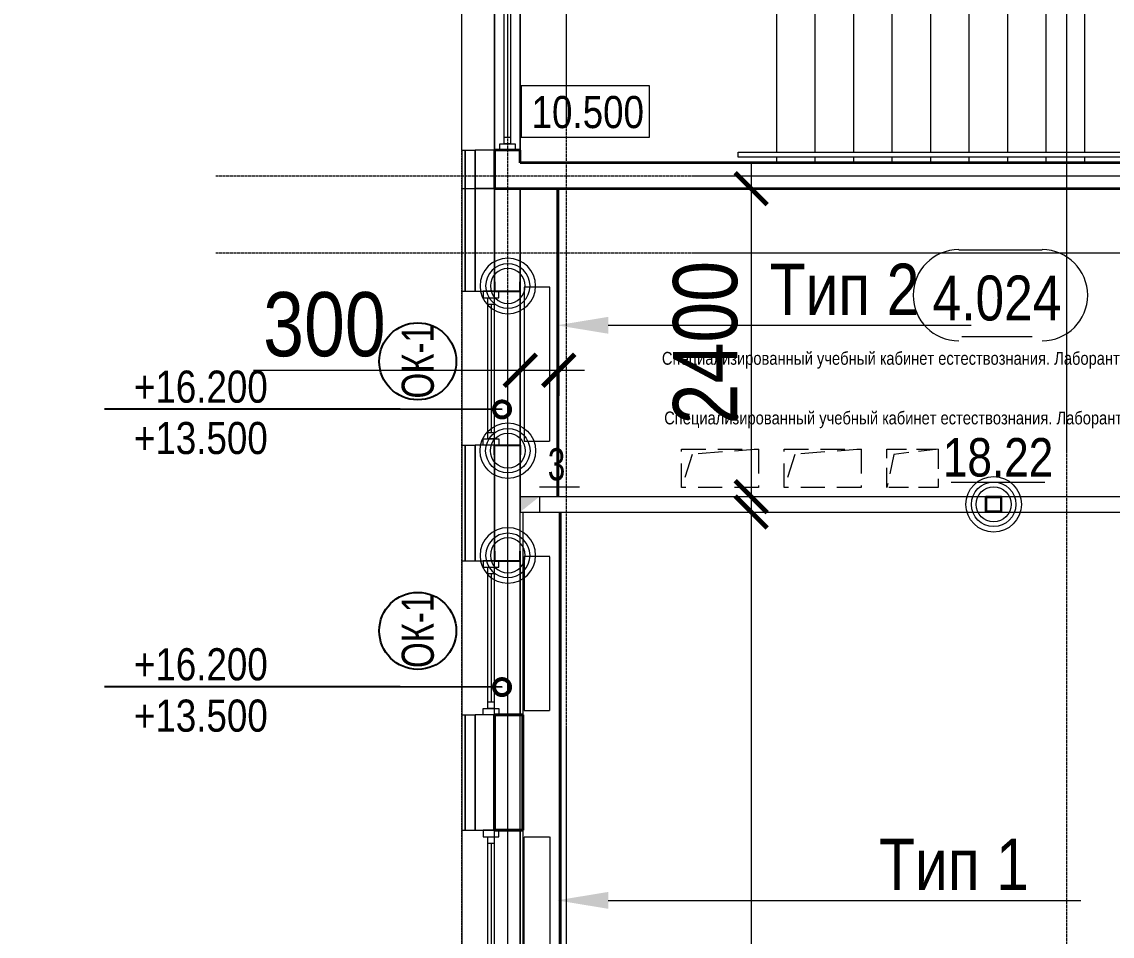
# Model space of a CAD drawing. Header units: millimetres. Extents: x -65509 to 912790, y 446 to 713294.
# Drawn here: x 431416 to 439915, y 555258 to 562383 of the extents above; entities that cross this region are included whole.
import ezdxf
from ezdxf import colors
from ezdxf.entities.mleader import LeaderData, LeaderLine
from ezdxf.enums import TextEntityAlignment as Align
from ezdxf.math import Vec2, Vec3

# ---------------------------------------------------------------- set-up
doc = ezdxf.new("R2010")
doc.units = ezdxf.units.MM
for name, pattern in [('CENTER2', [28.575, 19.05, -3.175, 3.175, -3.175]), ('DASHED', [19.05, 12.7, -6.35]), ('HIDDEN', [9.525, 6.35, -3.175]), ('HIDDEN2', [4.7625, 3.175, -1.5875])]:
    doc.linetypes.add(name, pattern=pattern)
doc.layers.get('Defpoints').update_dxf_attribs({"color": 250})
for name, color, linetype, lineweight in [('A-AREA', 250, 'Continuous', 15), ('A-Wall_Материал_Газоблок_Контур', 250, 'Continuous', 0), ('АР_Area', 250, 'Continuous', 5), ('АР_Колонны', 250, 'Continuous', 30), ('АР_Окна', 250, 'Continuous', 5), ('АР_Окна марка', 250, 'Continuous', 9), ('АР_Отв. марка', 250, 'Continuous', 9), ('АР_Отметка', 250, 'Continuous', 13), ('АР_площадь пом', 250, 'Continuous', 5), ('АР_Проем', 250, 'Continuous', 0), ('АР_Размеры обшивки', 250, 'Continuous', 5), ('АР_Стены ЖБ', 250, 'Continuous', 35), ('АР_Стены кирпич', 250, 'Continuous', 20), ('АР_Стены ПЕНОблок', 250, 'Continuous', 20), ('АР_Тонкая', 250, 'Continuous', 5), ('АР_Утеплитель', 250, 'Continuous', 0), ('АР_Ф_ЛК', 250, 'Continuous', 5), ('КМ_Фахверки', 250, 'Continuous', 25), ('Марка окна', 250, 'Continuous', 25), ('ОВ_Классы', 250, 'Continuous', 0), ('ОВ_Отопление', 250, 'Continuous', 5), ('Размеры зашивки ГКЛ', 250, 'Continuous', 0), ('РД_Оси_100', 250, 'Continuous', 0)]:
    doc.layers.add(name, color=color, linetype=linetype, lineweight=lineweight)
doc.layers.add('АР_Делит', color=250, linetype='Continuous', lineweight=0, plot=False)
for name, color, linetype, lineweight, true_color in [('АР_Отопительные приборы', 1, 'HIDDEN2', 0, 0xff0000), ('Зашивка радиаторов тип 1 (фанера и МДФ)', 7, 'Continuous', 0, 0x000085), ('Зашивка радиаторов тип 2 (файерборд 2 слоя_керамогранит)', 7, 'Continuous', 0, 0xf40101)]:
    doc.layers.add(name, color=color, linetype=linetype, lineweight=lineweight, true_color=true_color)
doc.styles.add('Arial0', font='arial.ttf')
doc.styles.add('Arial_09', font='ARIALN.TTF', dxfattribs={"width": 0.9})
doc.styles.add('Arial_Narrow_08', font='ARIALN.TTF', dxfattribs={"width": 0.8})
doc.styles.add('Isocpeur3', font='isocpeur.ttf')
doc.styles.add('style1', font='ARIALN.TTF')
doc.dimstyles.new('Dim200_ареал', dxfattribs={"dimscale": 100, "dimtxt": 5, "dimasz": 2.5, "dimexe": 2, "dimexo": 2, "dimgap": 1, "dimtad": 1, "dimzin": 12, "dimdsep": 46, "dimtxsty": 'style1', "dimblk": 'ARCHTICK', "dimcen": 3, "dimdle": 2, "dimclrd": 256, "dimclre": 256, "dimaunit": 1, "dimadec": 0, "dimazin": 3, "dimtfac": 1, "dimtmove": 1, "dimatfit": 3, "dimldrblk": 'OPEN30', "dimfxl": 5, "dimfxlon": 1, "dimtolj": 1, "dimtzin": 0, "dimlwd": 9, "dimlwe": 9, "dimarcsym": 0})

# ---------------------------------------------------------------- blocks, each defined once
blk = doc.blocks.new('otv пунктир')
at = {"linetype": 'HIDDEN', "ltscale": 0.07}
blk.add_lwpolyline([(0, 0), (0, 1), (1, 1), (1, 0)], close=True, dxfattribs=at)
blk.add_lwpolyline([(0, 1), (0.135, 0.137), (1, 0)], dxfattribs=at)
blk = doc.blocks.new('ЛК_4000х8500_2эт')
at = {"color": 5}
for points in [[(6300, 3915), (2100, 3915), (2100, 3955), (6600, 3955), (6600, 3915), (6300, 3915)], [(3928.6, 45), (2100, 45), (2100, 85), (3946.2, 85)], [(4401.1, 85), (6600, 85), (6600, 45), (4383.4, 45)]]:
    blk.add_lwpolyline(points, dxfattribs=at)
at = {"layer": 'АР_Делит'}
blk.add_lwpolyline([(-200, 4000), (8300, 4000), (8300, 0), (-200, 0)], close=True, dxfattribs=at)
at = {"layer": 'АР_Ф_ЛК', "color": 5}
for p, q in [((2400, 4000), (2400, 3955)), ((2700, 4000), (2700, 3955)), ((3000, 4000), (3000, 3955)), ((3300, 4000), (3300, 3955)), ((3600, 4000), (3600, 3955)), ((3900, 4000), (3900, 3955)), ((4200, 4000), (4200, 3955)), ((4500, 4000), (4500, 3955)), ((4800, 4000), (4800, 3955)), ((5100, 4000), (5100, 3955)), ((5400, 4000), (5400, 3955)), ((5700, 4000), (5700, 3955)), ((6000, 4000), (6000, 3955)), ((6300, 4000), (6300, 3955)), ((2400, 3915), (2400, 2255)), ((2700, 3915), (2700, 2255)), ((3000, 3915), (3000, 2255)), ((3300, 3915), (3300, 2255)), ((3600, 3915), (3600, 2255)), ((3900, 3915), (3900, 2255)), ((4200, 3915), (4200, 2255)), ((4500, 3915), (4500, 2255)), ((4800, 3915), (4800, 2255)), ((5100, 3915), (5100, 2255)), ((5400, 3915), (5400, 2255)), ((5700, 3915), (5700, 2255)), ((6000, 3915), (6000, 2255)), ((6300, 3915), (6300, 2255)), ((2400, 2215), (2400, 2190)), ((2700, 2215), (2700, 2190)), ((3000, 2215), (3000, 2190)), ((3300, 2215), (3300, 2190)), ((3600, 2215), (3600, 2190)), ((3900, 2215), (3900, 2190)), ((4200, 2215), (4200, 2190)), ((4500, 2215), (4500, 2190)), ((4800, 2215), (4800, 2190)), ((5100, 2215), (5100, 2190)), ((5400, 2215), (5400, 2190)), ((5700, 2215), (5700, 2190)), ((6000, 2215), (6000, 2190)), ((6300, 2215), (6300, 2190)), ((2400, 2150), (2400, 1850)), ((6300, 2150), (6300, 1850)), ((2400, 1810), (2400, 1785)), ((2700, 1810), (2700, 1785)), ((3000, 1810), (3000, 1785)), ((3300, 1810), (3300, 1785)), ((3600, 1810), (3600, 1785)), ((3900, 1810), (3900, 1785)), ((4200, 1810), (4200, 1785)), ((4500, 1810), (4500, 1785)), ((5400, 1810), (5400, 1785)), ((5700, 1810), (5700, 1785)), ((6000, 1810), (6000, 1785)), ((6300, 1810), (6300, 1785)), ((2400, 1745), (2400, 85)), ((2700, 1745), (2700, 85)), ((3000, 1745), (3000, 85)), ((3300, 1745), (3300, 85)), ((3600, 1745), (3600, 85)), ((3900, 1745), (3900, 85)), ((4200, 1745), (4200, 660.7)), ((4500, 1745), (4500, 1341.4)), ((5400, 1745), (5400, 85)), ((5700, 1745), (5700, 85)), ((6000, 1745), (6000, 85)), ((6300, 1745), (6300, 85)), ((5100, 1670.8), (5100, 85)), ((4800, 912.3), (4800, 85)), ((4500, 309.5), (4500, 85)), ((2400, 45), (2400, 0)), ((2700, 45), (2700, 0)), ((3000, 45), (3000, 0)), ((3300, 45), (3300, 0)), ((3600, 45), (3600, 0)), ((3900, 45), (3900, 0)), ((4500, 45), (4500, 0)), ((4800, 45), (4800, 0)), ((5100, 45), (5100, 0)), ((5400, 45), (5400, 0)), ((5700, 45), (5700, 0)), ((6000, 45), (6000, 0)), ((6300, 45), (6300, 0))]:
    blk.add_line(p, q, dxfattribs=at)
at = {"layer": 'АР_Ф_ЛК'}
for points in [[(6300, 3085, 0, 150, 0), (5833.8, 3085, 0, 0, 0), (2400, 3085, 0, 0, 0)], [(2400, 915, 0, 150, 0), (2866.2, 915, 0, 0, 0), (4200, 915, 0, 0, 0)], [(4921.5, 915, 0, 150, 0), (5387.8, 915, 0, 0, 0), (6300, 915, 0, 0, 0)]]:
    blk.add_lwpolyline(points, format="xyseb", dxfattribs=at)
at = {"layer": 'АР_Ф_ЛК', "color": 5}
for points in [[(4677.9, 1745), (2245, 1745), (2245, 2255), (6455, 2255), (6455, 1745), (5132.7, 1745)], [(4695.5, 1785), (2285, 1785), (2285, 2215), (6415, 2215), (6415, 1785), (5150.3, 1785)], [(4706.5, 1810), (2310, 1810), (2310, 2190), (6390, 2190), (6390, 1810), (5161.3, 1810)]]:
    blk.add_lwpolyline(points, dxfattribs=at)
for points in [[(2350, 2150), (6350, 2150), (6350, 1850), (2350, 1850)], [(2400, 2150), (6300, 2150), (6300, 1850), (2400, 1850)]]:
    blk.add_lwpolyline(points, close=True, dxfattribs=at)
at = {"layer": 'АР_Ф_ЛК', "lineweight": 0}
for points in [[(4724.2, 1850), (4366.9, 1039.4), (4459.5, 862), (4173.5, 988), (4266.1, 810.6), (3908.8, 0)], [(5179, 1850), (4821.7, 1039.4), (4914.3, 862), (4628.3, 988), (4720.9, 810.6), (4363.6, 0)]]:
    blk.add_lwpolyline(points, dxfattribs=at)
blk = doc.blocks.new('Отметка_план')
at = {"color": 7}
blk.add_lwpolyline([(0, 0), (10, 0), (10, 4), (0, 4)], close=True, dxfattribs=at)
at = {"style": 'Arial_Narrow_08', "width": 0.8}
blk.add_attdef('OTMG', text='', height=2.5, dxfattribs=at).set_placement((9.062, 0.702), align=Align.RIGHT)
blk = doc.blocks.new('_DotSmall')
at = {"color": 0, "linetype": 'ByBlock', "const_width": 0.5}
blk.add_lwpolyline([(-0.0625, 0, 1), (0.0625, 0, 1)], format="xyb", close=True, dxfattribs=at)
blk = doc.blocks.new('Ф_пеноблок 200')
at = {"layer": 'АР_Делит', "color": 1}
for radius in [216.3, 173, 136.2]:
    blk.add_circle((103.4, -41.9), radius, dxfattribs=at)
at = {"layer": 'КМ_Фахверки'}
blk.add_lwpolyline([(0, -75), (0, 0), (200, 0), (200, -75)], dxfattribs=at)
blk = doc.blocks.new('Ф_крпич 120')
at = {"layer": 'АР_Делит', "color": 1}
for radius in [216.3, 173, 136.2]:
    blk.add_circle((60, -60), radius, dxfattribs=at)
at = {"layer": 'КМ_Фахверки'}
blk.add_lwpolyline([(0, 0), (120, 0), (120, -120), (0, -120)], close=True, dxfattribs=at)
at = {"layer": 'КМ_Фахверки', "lineweight": 5}
blk.add_lwpolyline([(6, -6), (114, -6), (114, -114), (6, -114)], close=True, dxfattribs=at)
blk = doc.blocks.new('СОШ_2200_АР_ОСИ_М100_28.05.24')
at = {"layer": 'АР_Делит', "color": 5, "linetype": 'DASHED'}
blk.add_lwpolyline([(114955, 135155), (114955, -355), (93595.036, -355), (93595.036, 13855), (94145, 13855), (94145, 68320), (66055, 68320), (66055, 13857.73), (83455, 13857.73), (83455, -355), (45245, -355), (45245, 13145), (44695, 13145), (44695, 26755), (45245, 26755), (45245, 68320), (20455, 68320), (20455, 26755), (27955, 26755), (27955, 13145), (-355, 13145), (-355, 100855), (37145, 100855), (37145, 129155)], dxfattribs=at)
at = {"layer": 'РД_Оси_100', "linetype": 'CENTER2'}
blk.add_line((49960, -6155), (49960, 139938.679), dxfattribs=at)
for points in [[(45530, 139938.679), (45600, 139538.679), (45600, -6163.457)], [(46060, -6163.105), (46060, 139538.679), (46130, 139938.679)], [(43327.994, 54900), (71363.995, 54900)], [(43327.994, 54300), (71363.995, 54300)]]:
    blk.add_lwpolyline(points, dxfattribs=at)
blk = doc.blocks.new('Bottom_L_1600')
at = {"layer": 'АР_Отопительные приборы'}
blk.add_lwpolyline([(800, -100), (-800, -100), (-800, 100), (800, 100)], close=True, dxfattribs=at)
blk = doc.blocks.new('Bottom_R_1200')
at = {"layer": 'АР_Отопительные приборы'}
blk.add_lwpolyline([(-600, -100), (600, -100), (600, 100), (-600, 100)], close=True, dxfattribs=at)
blk = doc.blocks.new('_ArchTick')
at = {"color": 0, "linetype": 'ByBlock', "const_width": 0.15}
blk.add_lwpolyline([(-0.5, -0.5), (0.5, 0.5)], dxfattribs=at)
blk = doc.blocks.new('*D683')
at = {"layer": 'Defpoints', "color": 0, "lineweight": 25, "transparency": 16777216}
for p in [(436687.9, 561083.3), (436687.9, 558683.3), (437100.9, 558683.3)]:
    blk.add_point(p, dxfattribs=at)
at = {"layer": 'АР_Размеры обшивки', "lineweight": 9, "transparency": 16777216}
for p, q in [((437100.9, 561283.3), (437100.9, 558483.3)), ((436887.9, 561083.3), (437300.9, 561083.3)), ((436887.9, 558683.3), (437300.9, 558683.3))]:
    blk.add_line(p, q, dxfattribs=at)
at = {"layer": 'АР_Размеры обшивки', "lineweight": 9, "transparency": 16777216, "xscale": 250, "yscale": 250, "zscale": 250}
for p, rotation in [((437100.9, 561083.3), 90), ((437100.9, 558683.3), 270)]:
    blk.add_blockref('_ArchTick', p, dxfattribs=dict(at, rotation=rotation))
at = {"layer": 'АР_Размеры обшивки', "color": 0, "transparency": 16777216, "insert": (436745.6, 559883.3), "char_height": 500, "attachment_point": 5, "rotation": 90, "style": 'style1'}
blk.add_mtext('\\A1;2400', dxfattribs=at)
blk = doc.blocks.new('_Open30')
at = {"color": 0, "linetype": 'ByBlock', "lineweight": -2}
for p, q in [((-1, 0.268), (0, 0)), ((0, 0), (-1, -0.268)), ((0, 0), (-1, 0))]:
    blk.add_line(p, q, dxfattribs=at)
blk = doc.blocks.new('*D739')
at = {"layer": 'Defpoints', "color": 0, "lineweight": 25, "transparency": 16777216}
for p in [(436695.4, 558563.3, 400000), (436694.3, 549773.7, 400000), (437101.1, 549773.7)]:
    blk.add_point(p, dxfattribs=at)
at = {"layer": 'АР_Размеры обшивки', "lineweight": 9, "transparency": 16777216}
for p, q in [((437101.1, 558763.3), (437101.1, 549573.7)), ((437300, 558563.3), (437301.1, 558563.3)), ((437300, 549773.7), (437301.1, 549773.7))]:
    blk.add_line(p, q, dxfattribs=at)
at = {"layer": 'АР_Размеры обшивки', "lineweight": 9, "transparency": 16777216, "xscale": 250, "yscale": 250, "zscale": 250}
for p, rotation in [((437101.1, 558563.3), 90), ((437101.1, 549773.7), 270)]:
    blk.add_blockref('_ArchTick', p, dxfattribs=dict(at, rotation=rotation))
at = {"layer": 'АР_Размеры обшивки', "color": 0, "transparency": 16777216, "insert": (436745.8, 554168.5), "char_height": 500, "attachment_point": 5, "rotation": 90, "style": 'style1'}
blk.add_mtext('\\A1;8790', dxfattribs=at)
blk = doc.blocks.new('*D787')
at = {"layer": 'Defpoints', "color": 0, "lineweight": 25, "transparency": 16777216}
for p in [(435300.9, 559884.3), (435600.9, 559884.3), (435600.9, 559668.3)]:
    blk.add_point(p, dxfattribs=at)
at = {"layer": 'АР_Размеры обшивки', "lineweight": 9, "transparency": 16777216}
for p, q in [((433222.8, 559668.3), (435300.9, 559668.3)), ((435100.9, 559668.3), (435800.9, 559668.3)), ((435300.9, 559684.3), (435300.9, 559468.3)), ((435600.9, 559684.3), (435600.9, 559468.3))]:
    blk.add_line(p, q, dxfattribs=at)
at = {"layer": 'АР_Размеры обшивки', "lineweight": 9, "transparency": 16777216, "xscale": 250, "yscale": 250, "zscale": 250, "rotation": 180}
blk.add_blockref('_ArchTick', (435300.9, 559668.3), dxfattribs=at)
at = {"layer": 'АР_Размеры обшивки', "lineweight": 9, "transparency": 16777216, "xscale": 250, "yscale": 250, "zscale": 250}
blk.add_blockref('_ArchTick', (435600.9, 559668.3), dxfattribs=at)
at = {"layer": 'АР_Размеры обшивки', "color": 0, "transparency": 16777216, "insert": (433774.9, 560023.6), "char_height": 500, "attachment_point": 5, "style": 'style1'}
blk.add_mtext('\\A1;300', dxfattribs=at)
blk = doc.blocks.new('MOK-МаркаПом_овал_ареал')
for p, q in [((-2.986, 3.764), (3.522, 3.764)), ((-2.75, -3), (2.75, -3))]:
    blk.add_line(p, q)
for centre, radius, start, end in [((-2.986, 0.215), 3.55, 90, 270), ((3.522, 0.215), 3.55, 270, 90), ((-7.411, 0), 7.161, 0, 0.00095)]:
    blk.add_arc(centre, radius, start, end)
at = {"color": 0, "style": 'style1'}
blk.add_attdef('АР-ПОМЕЩЕНИЕ:НОМЕР', text='', height=3, dxfattribs=at).set_placement((0.261, 0), align=Align.MIDDLE)
blk = doc.blocks.new('MOK-МаркаПомещения1')
at = {"layer": 'A-AREA', "color": 0}
blk.add_line((-3.651, -1.944), (3.649, -1.944), dxfattribs=at)
at = {"layer": 'A-AREA', "color": 0, "style": 'style1'}
blk.add_attdef('АР-ПОМЕЩЕНИЕ:ПЛОЩАДЬ', text='', height=3, dxfattribs=at).set_placement((0, 0), align=Align.MIDDLE)
at = {"layer": 'Defpoints', "style": 'style1', "flags": 8}
blk.add_attdef('АР-ПОМЕЩЕНИЕ:НАИМЕНОВАНИЕ', text='', height=1, dxfattribs=at).set_placement((0, 2.956), align=Align.MIDDLE)
blk = doc.blocks.new('MOK-МаркаПроема инж.')
blk.add_line((-1.328, -1.754), (1.802, -1.754))
at = {"color": 0, "style": 'Arial0', "width": 0.7}
blk.add_attdef('АР-ПРОЕМ:Коробка', text='', height=2.5, dxfattribs=at).set_placement((0, 0), align=Align.MIDDLE)
blk = doc.blocks.new('МОК-Наименование')
at = {"layer": 'Defpoints'}
blk.add_circle((0, 0), 3, dxfattribs=at)
at = {"color": 0, "linetype": 'ByBlock', "lineweight": -2, "style": 'Isocpeur3', "width": 0.8, "flags": 4}
blk.add_attdef('АР-ОКНО:НАИМЕНОВАНИЕ', text='', height=2.5, dxfattribs=at).set_placement((0, 0), align=Align.MIDDLE)

msp = doc.modelspace()

# ---------------------------------------------------------------- hatches: boundary and pattern name
at = {"layer": 'ОВ_Отопление', "linetype": 'Continuous', "lineweight": 5}
for points in [[(435450.882, 558683.318), (435300.882, 558683.318), (435375.882, 558623.318)], [(435300.882, 558683.318), (435300.882, 558563.318), (435375.882, 558623.318)]]:
    msp.add_hatch(color=256, dxfattribs=at).paths.add_polyline_path(points, flags=0)

# ---------------------------------------------------------------- linework, layer by layer
at = {"layer": 'A-Wall_Материал_Газоблок_Контур', "linetype": 'Continuous', "lineweight": 0}
for p, q in [((435300.882, 559083.318), (435300.882, 560283.318)), ((435300.882, 556983.318), (435300.882, 558183.318)), ((434845.882, 556083.318), (434845.882, 552783.318)), ((435300.882, 552783.318), (435300.882, 556083.318))]:
    msp.add_line(p, q, dxfattribs=at)
at = {"layer": 'АР_Колонны', "linetype": 'HIDDEN2', "lineweight": 25}
for p, q in [((435320.882, 556983.318), (435320.882, 556083.318)), ((435320.882, 556083.318), (435100.882, 556083.318))]:
    msp.add_line(p, q, dxfattribs=at)
at = {"layer": 'АР_Колонны', "linetype": 'Continuous', "lineweight": 35}
for p, q in [((435320.882, 556083.318), (435320.882, 556983.318)), ((435100.882, 556083.318), (435320.882, 556083.318))]:
    msp.add_line(p, q, dxfattribs=at)
at = {"layer": 'АР_Окна', "linetype": 'Continuous', "lineweight": 5}
for p, q in [((435100.882, 565183.318), (435100.882, 561383.318)), ((435300.882, 565183.318), (435300.882, 561383.318)), ((435200.882, 565083.318), (435200.882, 561483.318)), ((435175.882, 561483.318), (435225.882, 561483.318)), ((435300.882, 560283.318), (435300.882, 559083.318)), ((435048.382, 560183.318), (435098.382, 560183.318)), ((435300.882, 558183.318), (435300.882, 556983.318)), ((435048.382, 558083.318), (435098.382, 558083.318)), ((434845.882, 556083.318), (434845.882, 552783.318)), ((435300.882, 556083.318), (435300.882, 552783.318)), ((435048.382, 555983.318), (435098.382, 555983.318)), ((435073.382, 555983.318), (435073.382, 552883.318))]:
    msp.add_line(p, q, dxfattribs=at)
for points in [[(435175.882, 565133.318), (435225.882, 565133.318), (435225.882, 561433.318), (435175.882, 561433.318)], [(435260.882, 561433.318), (435260.882, 561383.318), (435140.882, 561383.318), (435140.882, 561433.318)], [(435133.382, 560233.318), (435133.382, 560283.318), (435013.382, 560283.318), (435013.382, 560233.318)], [(435133.382, 558133.318), (435133.382, 558183.318), (435013.382, 558183.318), (435013.382, 558133.318)], [(435133.382, 556033.318), (435133.382, 556083.318), (435013.382, 556083.318), (435013.382, 556033.318)], [(435048.382, 556033.318), (435098.382, 556033.318), (435098.382, 552833.318), (435048.382, 552833.318)]]:
    msp.add_lwpolyline(points, close=True, dxfattribs=at)
at = {"layer": 'АР_Проем', "linetype": 'Continuous', "lineweight": 0}
for p, q in [((434845.882, 561383.318), (434845.882, 565183.318)), ((435100.882, 561383.318), (435100.882, 565183.318))]:
    msp.add_line(p, q, dxfattribs=at)
at = {"layer": 'АР_Стены ЖБ', "linetype": 'Continuous', "lineweight": 35}
for p, q in [((435300.882, 561383.318), (435100.882, 561383.318)), ((435100.882, 561383.318), (435100.882, 561083.318)), ((435300.882, 561283.318), (435300.882, 561383.318)), ((443800.882, 561283.318), (435300.882, 561283.318)), ((435100.882, 561083.318), (444000.882, 561083.318))]:
    msp.add_line(p, q, dxfattribs=at)
at = {"layer": 'АР_Стены ЖБ', "linetype": 'Continuous', "lineweight": 40}
for p, q in [((435320.882, 556083.318), (435320.882, 556983.318)), ((435100.882, 556083.318), (435320.882, 556083.318))]:
    msp.add_line(p, q, dxfattribs=at)
at = {"layer": 'АР_Стены кирпич', "linetype": 'Continuous', "lineweight": 20}
for p, q in [((435300.882, 558683.318), (441030.882, 558683.318)), ((435300.882, 558683.318), (435300.882, 558563.318)), ((435300.882, 558563.318), (441030.882, 558563.318))]:
    msp.add_line(p, q, dxfattribs=at)
at = {"layer": 'АР_Стены ПЕНОблок', "linetype": 'Continuous', "lineweight": 20}
for p, q in [((435300.882, 561083.318), (435100.882, 561083.318)), ((435100.882, 561083.318), (435100.882, 560283.318)), ((435300.882, 560283.318), (435300.882, 561083.318)), ((435100.882, 560283.318), (435300.882, 560283.318)), ((435300.882, 558183.318), (435300.882, 559083.318)), ((435100.882, 558183.318), (435300.882, 558183.318)), ((435300.882, 556083.318), (435300.882, 556983.318)), ((435100.882, 556083.318), (435300.882, 556083.318))]:
    msp.add_line(p, q, dxfattribs=at)
at = {"layer": 'АР_Тонкая', "linetype": 'Continuous', "lineweight": 5}
for p, q in [((434845.882, 561383.318), (434950.882, 561383.318)), ((434845.882, 561383.318), (434845.882, 561083.318)), ((434870.882, 561383.318), (434870.882, 561083.318)), ((434870.882, 561083.318), (434870.882, 561383.318)), ((434950.882, 561083.318), (434950.882, 561383.318)), ((434845.882, 561083.318), (434950.882, 561083.318)), ((434845.882, 561083.318), (434845.882, 560283.318)), ((434845.882, 561083.318), (434950.882, 561083.318)), ((434870.882, 561083.318), (434870.882, 560283.318)), ((434870.882, 560283.318), (434870.882, 561083.318)), ((434950.882, 560283.318), (434950.882, 561083.318)), ((434845.882, 560283.318), (434950.882, 560283.318)), ((434845.882, 558183.318), (434950.882, 558183.318)), ((434845.882, 556083.318), (434950.882, 556083.318))]:
    msp.add_line(p, q, dxfattribs=at)
at = {"layer": 'АР_Утеплитель', "linetype": 'Continuous', "lineweight": 0}
for p, q in [((435100.882, 561383.318), (434950.882, 561383.318)), ((434950.882, 561383.318), (434950.882, 561083.318)), ((435100.882, 561083.318), (435100.882, 561383.318)), ((435100.882, 561083.318), (434950.882, 561083.318)), ((434950.882, 561083.318), (434950.882, 560283.318)), ((434950.882, 561083.318), (435100.882, 561083.318)), ((435100.882, 560283.318), (435100.882, 561083.318)), ((434950.882, 560283.318), (435100.882, 560283.318)), ((434950.882, 558183.318), (435100.882, 558183.318)), ((434950.882, 556083.318), (435100.882, 556083.318))]:
    msp.add_line(p, q, dxfattribs=at)
at = {"layer": 'Зашивка радиаторов тип 1 (фанера и МДФ)', "linetype": 'Continuous', "lineweight": 0}
for p, q in [((435320.851, 558563.318), (435320.741, 549770.602)), ((435320.851, 558563.318), (435620.851, 558563.315)), ((435608.241, 549770.599), (435608.351, 558563.315)), ((435608.351, 558563.315), (435608.241, 549770.599)), ((435620.741, 549770.599), (435620.851, 558563.315))]:
    msp.add_line(p, q, dxfattribs=at)
at = {"layer": 'Зашивка радиаторов тип 2 (файерборд 2 слоя_керамогранит)', "linetype": 'Continuous', "lineweight": 0}
for p, q in [((435588.382, 561083.318), (435300.882, 561083.318)), ((435300.882, 561083.318), (435300.882, 558683.318)), ((435588.382, 558683.318), (435588.382, 561083.318)), ((435600.882, 561083.318), (435588.382, 561083.318)), ((435588.382, 561083.318), (435588.382, 558683.318)), ((435600.882, 558683.318), (435600.882, 561083.318)), ((435300.882, 558683.318), (435588.382, 558683.318)), ((435588.382, 558683.318), (435600.882, 558683.318))]:
    msp.add_line(p, q, dxfattribs=at)
at = {"layer": 'ОВ_Отопление', "linetype": 'Continuous', "lineweight": 9}
for p, q in [((435300.882, 558683.318), (435450.882, 558683.318)), ((435300.882, 558683.318), (435300.882, 558563.318)), ((435450.882, 558683.318), (435450.882, 558563.318)), ((435300.882, 558563.318), (435450.882, 558563.318))]:
    msp.add_line(p, q, dxfattribs=at)

# ---------------------------------------------------------------- block references
at = {"layer": 'АР_Area', "linetype": 'Continuous', "lineweight": 5}
ref = msp.add_blockref('MOK-МаркаПом_овал_ареал', (439016.979, 560231.349), dxfattribs=dict(at, xscale=100, yscale=100, zscale=100))
ref.add_attrib('АР-ПОМЕЩЕНИЕ:НОМЕР', '4.024', dxfattribs={"layer": '0', "color": 0, "height": 350, "style": 'style1'}).set_placement((439016.979, 560231.349), align=Align.MIDDLE)
ref.add_attrib('АР-ПОМЕЩЕНИЕ:НАИМЕНОВАНИЕ', 'Специализированный учебный кабинет естествознания. Лаборантская (тип А_физика/биология) ', dxfattribs={"layer": 'Defpoints', "color": 2, "height": 100, "style": 'style1'}).set_placement((439007.564, 559749.956), align=Align.MIDDLE)
at = {"layer": 'АР_Отв. марка', "linetype": 'Continuous', "lineweight": 9, "xscale": 100, "yscale": 100, "zscale": 100}
msp.add_blockref('MOK-МаркаПроема инж.', (435583.992, 558935.536), dxfattribs=at).add_auto_attribs({'АР-ПРОЕМ:Коробка': '3'})
at = {"layer": 'АР_Отметка'}
ref = msp.add_blockref('Отметка_план', (435308.163, 561485.513), dxfattribs=dict(at, xscale=100, yscale=100, zscale=100))
ref.add_attrib('OTMG', '10.500', dxfattribs={"layer": '0', "color": 0, "height": 250, "style": 'style1'}).set_placement((436265.581, 561805.33), align=Align.TOP_RIGHT)
at = {"layer": 'АР_Отопительные приборы', "rotation": 270}
for name, p in [('Bottom_R_1200', (435430.882, 559716.034)), ('Bottom_R_1200', (435430.882, 557616.034)), ('Bottom_L_1600', (435430.882, 555231.211))]:
    msp.add_blockref(name, p, dxfattribs=at)
at = {"layer": 'АР_площадь пом', "linetype": 'Continuous', "lineweight": 5}
ref = msp.add_blockref('MOK-МаркаПомещения1', (439025.501, 558989.828), dxfattribs=dict(at, xscale=100, yscale=100, zscale=100))
ref.add_attrib('АР-ПОМЕЩЕНИЕ:НАИМЕНОВАНИЕ', 'Специализированный учебный кабинет естествознания. Лаборантская (тип А_физика/биология) ', dxfattribs={"layer": 'Defpoints', "height": 100, "style": 'style1'}).set_placement((439025.501, 559285.391), align=Align.MIDDLE)
ref.add_attrib('АР-ПОМЕЩЕНИЕ:ПЛОЩАДЬ', '18.22', dxfattribs={"layer": 'A-AREA', "color": 0, "height": 300, "style": 'style1'}).set_placement((439025.501, 558989.828), align=Align.MIDDLE)
at = {"layer": 'АР_Ф_ЛК', "rotation": 180}
msp.add_blockref('ЛК_4000х8500_2эт', (443600.882, 565283.318), dxfattribs=at)
at = {"layer": 'КМ_Фахверки', "xscale": -1, "rotation": 180}
for p in [(435100.882, 560283.318), (435100.882, 560283.318), (435100.882, 558183.318), (435100.882, 558183.318)]:
    msp.add_blockref('Ф_пеноблок 200', p, dxfattribs=at)
at = {"layer": 'КМ_Фахверки'}
msp.add_blockref('Ф_крпич 120', (438930.882, 558683.318), dxfattribs=at)
at = {"layer": 'ОВ_Классы', "xscale": 300, "rotation": 270}
for p, yscale in [((436558.516, 559053.318), 600), ((437358.516, 559053.318), 600), ((438158.529, 559053.318), 400)]:
    msp.add_blockref('otv пунктир', p, dxfattribs=dict(at, yscale=yscale))

# ---------------------------------------------------------------- dimensions: what is measured, and where the dimension line sits
at = {"layer": 'АР_Размеры обшивки'}
for base, p1, p2, picture, middle in [((437100.889, 558683.318), (436687.889, 561083.318), (436687.889, 558683.318), '*D683', (436745.602, 559883.318)), ((437101.086, 549773.708, -400000), (436695.351, 558563.315), (436694.269, 549773.708), '*D739', (436745.8, 554168.511, -400000))]:
    dim = msp.add_linear_dim(base=base, p1=p1, p2=p2, angle=90, dimstyle='Dim200_ареал', override={"dimdec": 0}, dxfattribs=at)
    dim.commit()
    dim.dimension.update_dxf_attribs({"geometry": picture, "text_midpoint": middle})

# ---------------------------------------------------------------- leaders
at = {"layer": 'Марка окна', "lineweight": 0, "ltscale": 20}
ml = msp.add_multileader_mtext('Standard', dxfattribs=at)
ml.set_content('+16.200\\P+13.500', color=256, style='style1')
ml.set_leader_properties(color=256, linetype='ByLayer', lineweight=-1)
ml.set_arrow_properties(name='DOTSMALL')
ml.build(insert=Vec2(0, 0))
ml.multileader.update_dxf_attribs({"text_left_attachment_type": 6, "text_right_attachment_type": 6, "dogleg_length": 200, "arrow_head_size": 250})
ctx = ml.context
ctx.base_point, ctx.char_height, ctx.arrow_head_size, ctx.landing_gap_size, ctx.plane_origin = Vec3(432290.1, 559365.34), 250, 250, 0, Vec3(432685.077, 558680.813)
ctx.left_attachment, ctx.right_attachment = 6, 6
notes = []
notes.append((ctx, [(0, (1, 1, 0), (434365.177, 559365.34), (-1, 0), 1061.605, [(0, [(435159.291, 559362.669)], 0, [])])]))
ctx.mtext.insert, ctx.mtext.line_spacing_factor, ctx.mtext.flow_direction = Vec3(432290.1, 559665.34), 0.96, 5
ctx.mtext.has_bg_fill, ctx.mtext.bg_color, ctx.mtext.bg_scale_factor, ctx.mtext.bg_transparency, ctx.mtext.use_window_bg_color = 1, -1027028792, 1.5, 0, 1
ml = msp.add_multileader_mtext('Standard', dxfattribs=at)
ml.set_content('+16.200\\P+13.500', color=256, style='style1')
ml.set_leader_properties(color=256, linetype='ByLayer', lineweight=-1)
ml.set_arrow_properties(name='DOTSMALL')
ml.build(insert=Vec2(0, 0))
ml.multileader.update_dxf_attribs({"text_left_attachment_type": 6, "text_right_attachment_type": 6, "dogleg_length": 200, "arrow_head_size": 250})
ctx = ml.context
ctx.base_point, ctx.char_height, ctx.arrow_head_size, ctx.landing_gap_size, ctx.plane_origin = Vec3(432290.1, 557202), 250, 250, 0, Vec3(432685.077, 556517.473)
ctx.left_attachment, ctx.right_attachment = 6, 6
notes.append((ctx, [(0, (1, 1, 0), (434365.177, 557202), (-1, 0), 1061.605, [(0, [(435159.291, 557199.33)], 0, [])])]))
ctx.mtext.insert, ctx.mtext.line_spacing_factor, ctx.mtext.flow_direction = Vec3(432290.1, 557502), 0.96, 5
ctx.mtext.has_bg_fill, ctx.mtext.bg_color, ctx.mtext.bg_scale_factor, ctx.mtext.bg_transparency, ctx.mtext.use_window_bg_color = 1, -1027028792, 1.5, 0, 1
at = {"layer": 'Размеры зашивки ГКЛ'}
ml = msp.add_multileader_mtext('Standard', dxfattribs=at)
ml.set_content('\\pxsm1;Тип 2 ', color=(0, 0, 138), style='style1')
ml.set_leader_properties(color=256, linetype='ByLayer', lineweight=9)
ml.build(insert=Vec2(0, 0))
ml.multileader.update_dxf_attribs({"has_dogleg": 0, "text_left_attachment_type": 6, "text_right_attachment_type": 6, "text_bottom_attachment_type": 10, "dogleg_length": 25, "arrow_head_size": 400})
ctx = ml.context
ctx.base_point, ctx.char_height, ctx.arrow_head_size, ctx.landing_gap_size, ctx.plane_origin = Vec3(437194.898, 560018.52), 400, 400, 50, Vec3(429793.145, 566989.085)
ctx.left_attachment, ctx.right_attachment, ctx.top_attachment = 6, 6, 10
notes.append((ctx, [(0, (1, 1, 0), (437169.898, 560018.52), (1, 0), 25, [(1, [(435587.276, 560018.52)], 0, [])])]))
ctx.mtext.insert, ctx.mtext.width, ctx.mtext.defined_height, ctx.mtext.line_spacing_factor, ctx.mtext.flow_direction = Vec3(437244.898, 560498.52), 1668.44707, 600, 0.3, 5
ml = msp.add_multileader_mtext('Standard', dxfattribs=at)
ml.set_content('\\pxsm1;Тип 1 ', color=(0, 0, 138), style='style1')
ml.set_leader_properties(color=256, linetype='ByLayer', lineweight=9)
ml.build(insert=Vec2(0, 0))
ml.multileader.update_dxf_attribs({"has_dogleg": 0, "text_left_attachment_type": 6, "text_right_attachment_type": 6, "text_bottom_attachment_type": 10, "dogleg_length": 25, "arrow_head_size": 400})
ctx = ml.context
ctx.base_point, ctx.char_height, ctx.arrow_head_size, ctx.landing_gap_size, ctx.plane_origin = Vec3(438048.204, 555537.41), 400, 400, 50, Vec3(429793.145, 562507.975)
ctx.left_attachment, ctx.right_attachment, ctx.top_attachment = 6, 6, 10
notes.append((ctx, [(0, (1, 1, 0), (438023.204, 555537.41), (1, 0), 25, [(1, [(435587.276, 555537.41)], 0, [])])]))
ctx.mtext.insert, ctx.mtext.width, ctx.mtext.defined_height, ctx.mtext.line_spacing_factor, ctx.mtext.flow_direction = Vec3(438098.204, 556017.41), 1668.44707, 600, 0.3, 5
for ctx, leaders in notes:
    for number, flags, end, landing, length, lines in leaders:
        leader = LeaderData()
        leader.index, (leader.has_last_leader_line, leader.has_dogleg_vector, leader.attachment_direction) = number, flags
        leader.last_leader_point, leader.dogleg_vector, leader.dogleg_length = Vec3(end), Vec3(landing), length
        for number, points, colour, breaks in lines:
            line = LeaderLine()
            line.index, line.vertices, line.color, line.breaks = number, Vec3.list(points), colors.encode_raw_color(colour), breaks
            leader.lines.append(line)
        ctx.leaders.append(leader)

# ---------------------------------------------------------------- next in the draw order: linework, layer by layer
at = {"layer": 'A-Wall_Материал_Газоблок_Контур', "linetype": 'Continuous', "lineweight": 0}
for p, q in [((434845.882, 560283.318), (434845.882, 559083.318)), ((434845.882, 558183.318), (434845.882, 556983.318))]:
    msp.add_line(p, q, dxfattribs=at)
at = {"layer": 'АР_Колонны', "linetype": 'HIDDEN2', "lineweight": 25}
for p, q in [((435100.882, 556983.318), (435320.882, 556983.318)), ((435100.882, 556083.318), (435100.882, 556983.318))]:
    msp.add_line(p, q, dxfattribs=at)
at = {"layer": 'АР_Колонны', "linetype": 'Continuous', "lineweight": 35}
for p, q in [((435320.882, 556983.318), (435100.882, 556983.318)), ((435100.882, 556983.318), (435100.882, 556083.318))]:
    msp.add_line(p, q, dxfattribs=at)
at = {"layer": 'АР_Окна', "linetype": 'Continuous', "lineweight": 5}
for p, q in [((434845.882, 560283.318), (434845.882, 559083.318)), ((435073.382, 560183.318), (435073.382, 559183.318)), ((435048.382, 559183.318), (435098.382, 559183.318)), ((434845.882, 558183.318), (434845.882, 556983.318)), ((435073.382, 558083.318), (435073.382, 557083.318)), ((435048.382, 557083.318), (435098.382, 557083.318))]:
    msp.add_line(p, q, dxfattribs=at)
for points in [[(435048.382, 560233.318), (435098.382, 560233.318), (435098.382, 559133.318), (435048.382, 559133.318)], [(435133.382, 559133.318), (435133.382, 559083.318), (435013.382, 559083.318), (435013.382, 559133.318)], [(435048.382, 558133.318), (435098.382, 558133.318), (435098.382, 557033.318), (435048.382, 557033.318)], [(435133.382, 557033.318), (435133.382, 556983.318), (435013.382, 556983.318), (435013.382, 557033.318)]]:
    msp.add_lwpolyline(points, close=True, dxfattribs=at)
at = {"layer": 'АР_Стены ЖБ', "linetype": 'Continuous', "lineweight": 40}
for p, q in [((435320.882, 556983.318), (435100.882, 556983.318)), ((435100.882, 556983.318), (435100.882, 556083.318))]:
    msp.add_line(p, q, dxfattribs=at)
at = {"layer": 'АР_Стены ПЕНОблок', "linetype": 'Continuous', "lineweight": 20}
for p, q in [((435300.882, 559083.318), (435100.882, 559083.318)), ((435100.882, 559083.318), (435100.882, 558183.318)), ((435300.882, 556983.318), (435100.882, 556983.318)), ((435100.882, 556983.318), (435100.882, 556083.318))]:
    msp.add_line(p, q, dxfattribs=at)
at = {"layer": 'АР_Тонкая', "linetype": 'Continuous', "lineweight": 5}
for p, q in [((434845.882, 559083.318), (434950.882, 559083.318)), ((434845.882, 559083.318), (434845.882, 558183.318)), ((434870.882, 559083.318), (434870.882, 558183.318)), ((434870.882, 558183.318), (434870.882, 559083.318)), ((434950.882, 558183.318), (434950.882, 559083.318)), ((434845.882, 556983.318), (434950.882, 556983.318)), ((434845.882, 556983.318), (434845.882, 556083.318)), ((434870.882, 556983.318), (434870.882, 556083.318)), ((434870.882, 556083.318), (434870.882, 556983.318)), ((434950.882, 556083.318), (434950.882, 556983.318))]:
    msp.add_line(p, q, dxfattribs=at)
at = {"layer": 'АР_Утеплитель', "linetype": 'Continuous', "lineweight": 0}
for p, q in [((435100.882, 559083.318), (434950.882, 559083.318)), ((434950.882, 559083.318), (434950.882, 558183.318)), ((435100.882, 558183.318), (435100.882, 559083.318)), ((435100.882, 556983.318), (434950.882, 556983.318)), ((434950.882, 556983.318), (434950.882, 556083.318)), ((435100.882, 556083.318), (435100.882, 556983.318))]:
    msp.add_line(p, q, dxfattribs=at)
at = {"layer": 'КМ_Фахверки', "lineweight": 5}
msp.add_lwpolyline([(435451.032, 597333.318), (504300.882, 597333.318), (504300.882, 506183.318), (435100.882, 506183.318), (435100.882, 574808.318), (435451.032, 574808.318), (435451.032, 597333.318)], dxfattribs=at)

# ---------------------------------------------------------------- next in the draw order: block references
at = {"layer": 'АР_Окна марка', "linetype": 'Continuous', "lineweight": 9}
ref = msp.add_blockref('МОК-Наименование', (434502.226, 559737.669, -900), dxfattribs=dict(at, xscale=100, yscale=100, zscale=100, rotation=90))
ref.add_attrib('АР-ОКНО:НАИМЕНОВАНИЕ', 'ОК-1', dxfattribs={"layer": '0', "color": 0, "linetype": 'ByBlock', "lineweight": -2, "height": 250, "rotation": 90, "style": 'Arial_09', "width": 0.9}).set_placement((434502.226, 559737.669, -900), align=Align.MIDDLE)
ref = msp.add_blockref('МОК-Наименование', (434502.226, 557637.669, -900), dxfattribs=dict(at, xscale=100, yscale=100, zscale=100, rotation=90))
ref.add_attrib('АР-ОКНО:НАИМЕНОВАНИЕ', 'ОК-1', dxfattribs={"layer": '0', "color": 0, "linetype": 'ByBlock', "lineweight": -2, "height": 250, "rotation": 90, "style": 'Arial_09', "width": 0.9}).set_placement((434502.226, 557637.669, -900), align=Align.MIDDLE)
at = {"layer": 'КМ_Фахверки'}
msp.add_blockref('Ф_пеноблок 200', (435100.882, 559083.318), dxfattribs=at)
msp.add_blockref('Ф_пеноблок 200', (435100.882, 559083.318), dxfattribs=at)
at = {"layer": 'РД_Оси_100'}
msp.add_blockref('СОШ_2200_АР_ОСИ_М100_28.05.24', (389600.882, 506283.318), dxfattribs=at)

# ---------------------------------------------------------------- next in the draw order: dimensions: what is measured, and where the dimension line sits
at = {"layer": 'АР_Размеры обшивки'}
dim = msp.add_linear_dim(base=(435600.882, 559668.266), p1=(435300.882, 559884.266), p2=(435600.882, 559884.262), dimstyle='Dim200_ареал', override={"dimdec": 0}, dxfattribs=at)
dim.commit()
dim.dimension.update_dxf_attribs({"geometry": '*D787', "text_midpoint": (433774.882, 559500.209), "dimtype": 160})

doc.saveas('drawing.dxf')
